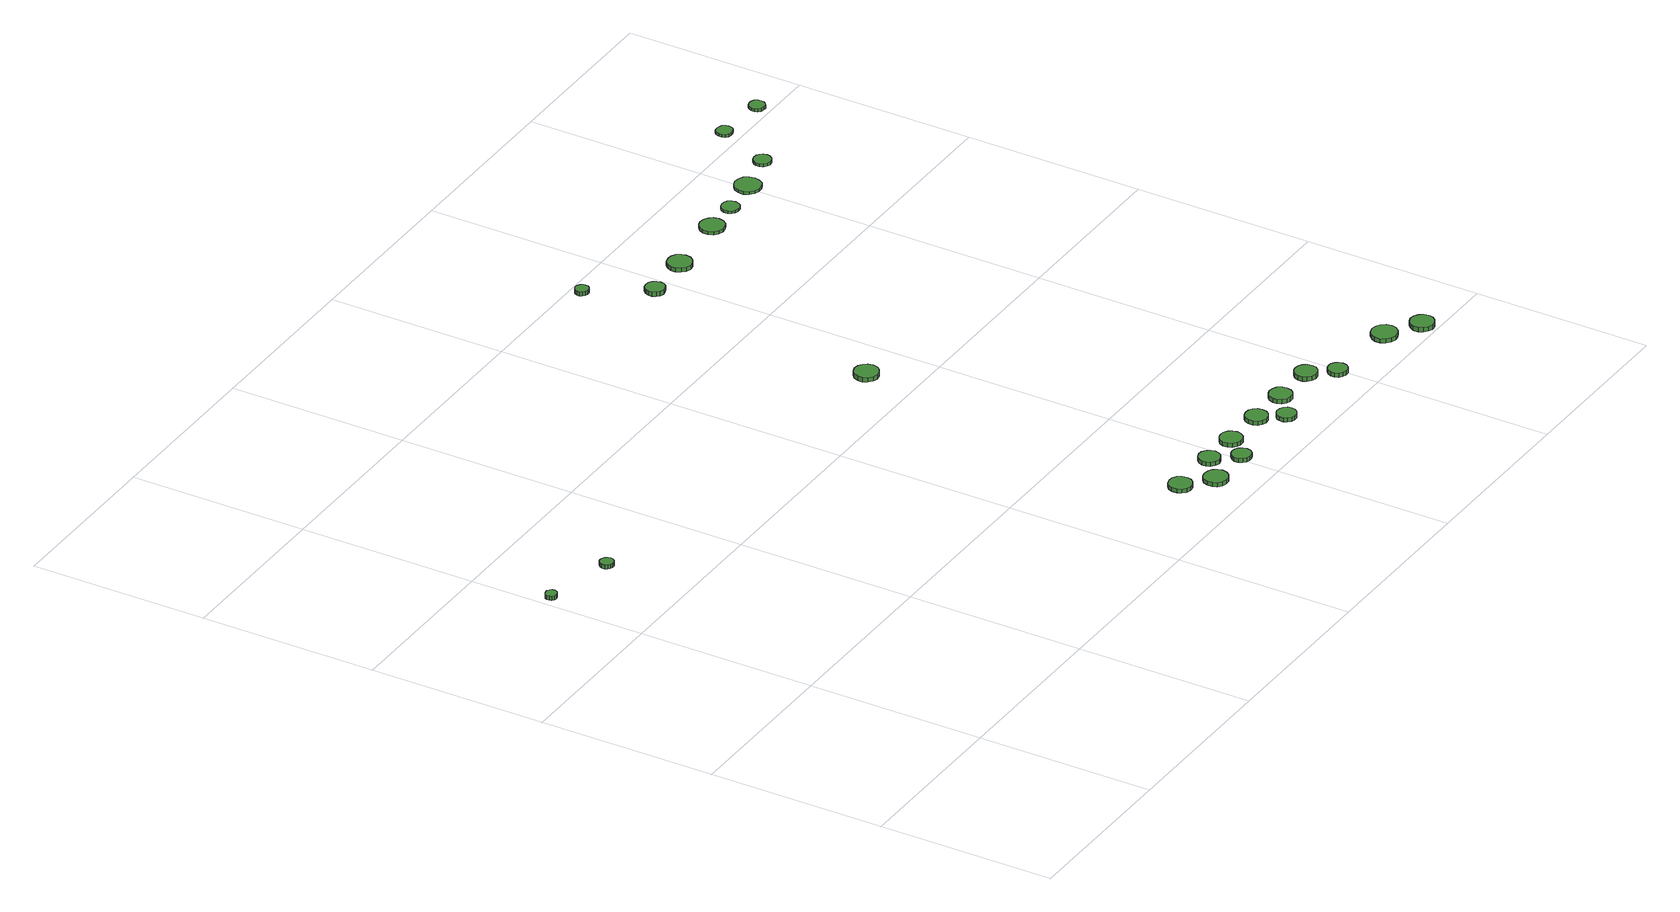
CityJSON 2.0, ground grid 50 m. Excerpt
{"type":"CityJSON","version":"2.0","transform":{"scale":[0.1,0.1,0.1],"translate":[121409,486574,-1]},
"CityObjects":{
"tree1":{"type":"SolitaryVegetationObject","attributes":{"function":"something"},"geometry":[{"type":"MultiSurface","lod":"1","boundaries":[[[0,1,2,3,4,5,6,7,8,9,10,11,12,13,14]],[[15,16,17,18,19,20,21,22,23,24,25,26,27,28,29]],[[0,29,28,1]],[[1,28,27,2]],[[2,27,26,3]],[[3,26,25,4]],[[4,25,24,5]],[[5,24,23,6]],[[6,23,22,7]],[[7,22,21,8]],[[8,21,20,9]],[[9,20,19,10]],[[10,19,18,11]],[[11,18,17,12]],[[12,17,16,13]],[[13,16,15,14]],[[14,15,29,0]]]}]},
"tree2":{"type":"SolitaryVegetationObject","attributes":{"function":"something"},"geometry":[{"type":"MultiSurface","lod":"1","boundaries":[[[30,31,32,33,34,35,36,37,38,39,40,41,42,43,44]],[[45,46,47,48,49,50,51,52,53,54,55,56,57,58,59]],[[30,59,58,31]],[[31,58,57,32]],[[32,57,56,33]],[[33,56,55,34]],[[34,55,54,35]],[[35,54,53,36]],[[36,53,52,37]],[[37,52,51,38]],[[38,51,50,39]],[[39,50,49,40]],[[40,49,48,41]],[[41,48,47,42]],[[42,47,46,43]],[[43,46,45,44]],[[44,45,59,30]]]}]},
"tree3":{"type":"SolitaryVegetationObject","attributes":{"function":"something"},"geometry":[{"type":"MultiSurface","lod":"1","boundaries":[[[60,61,62,63,64,65,66,67,68,69,70,71,72,73,74]],[[75,76,77,78,79,80,81,82,83,84,85,86,87,88,89]],[[60,89,88,61]],[[61,88,87,62]],[[62,87,86,63]],[[63,86,85,64]],[[64,85,84,65]],[[65,84,83,66]],[[66,83,82,67]],[[67,82,81,68]],[[68,81,80,69]],[[69,80,79,70]],[[70,79,78,71]],[[71,78,77,72]],[[72,77,76,73]],[[73,76,75,74]],[[74,75,89,60]]]}]},
"tree4":{"type":"SolitaryVegetationObject","attributes":{"function":"something"},"geometry":[{"type":"MultiSurface","lod":"1","boundaries":[[[90,91,92,93,94,95,96,97,98,99,100,101,102,103,104]],[[105,106,107,108,109,110,111,112,113,114,115,116,117,118,119]],[[90,119,118,91]],[[91,118,117,92]],[[92,117,116,93]],[[93,116,115,94]],[[94,115,114,95]],[[95,114,113,96]],[[96,113,112,97]],[[97,112,111,98]],[[98,111,110,99]],[[99,110,109,100]],[[100,109,108,101]],[[101,108,107,102]],[[102,107,106,103]],[[103,106,105,104]],[[104,105,119,90]]]}]},
"tree5":{"type":"SolitaryVegetationObject","attributes":{"function":"something"},"geometry":[{"type":"MultiSurface","lod":"1","boundaries":[[[120,121,122,123,124,125,126,127,128,129,130,131,132,133,134]],[[135,136,137,138,139,140,141,142,143,144,145,146,147,148,149]],[[120,149,148,121]],[[121,148,147,122]],[[122,147,146,123]],[[123,146,145,124]],[[124,145,144,125]],[[125,144,143,126]],[[126,143,142,127]],[[127,142,141,128]],[[128,141,140,129]],[[129,140,139,130]],[[130,139,138,131]],[[131,138,137,132]],[[132,137,136,133]],[[133,136,135,134]],[[134,135,149,120]]]}]},
"tree6":{"type":"SolitaryVegetationObject","attributes":{"function":"something"},"geometry":[{"type":"MultiSurface","lod":"1","boundaries":[[[150,151,152,153,154,155,156,157,158,159,160,161,162,163,164]],[[165,166,167,168,169,170,171,172,173,174,175,176,177,178,179]],[[150,179,178,151]],[[151,178,177,152]],[[152,177,176,153]],[[153,176,175,154]],[[154,175,174,155]],[[155,174,173,156]],[[156,173,172,157]],[[157,172,171,158]],[[158,171,170,159]],[[159,170,169,160]],[[160,169,168,161]],[[161,168,167,162]],[[162,167,166,163]],[[163,166,165,164]],[[164,165,179,150]]]}]},
"tree7":{"type":"SolitaryVegetationObject","attributes":{"function":"something"},"geometry":[{"type":"MultiSurface","lod":"1","boundaries":[[[180,181,182,183,184,185,186,187,188,189,190,191,192,193,194]],[[195,196,197,198,199,200,201,202,203,204,205,206,207,208,209]],[[180,209,208,181]],[[181,208,207,182]],[[182,207,206,183]],[[183,206,205,184]],[[184,205,204,185]],[[185,204,203,186]],[[186,203,202,187]],[[187,202,201,188]],[[188,201,200,189]],[[189,200,199,190]],[[190,199,198,191]],[[191,198,197,192]],[[192,197,196,193]],[[193,196,195,194]],[[194,195,209,180]]]}]},
"tree8":{"type":"SolitaryVegetationObject","attributes":{"function":"something"},"geometry":[{"type":"MultiSurface","lod":"1","boundaries":[[[210,211,212,213,214,215,216,217,218,219,220,221,222,223,224]],[[225,226,227,228,229,230,231,232,233,234,235,236,237,238,239]],[[210,239,238,211]],[[211,238,237,212]],[[212,237,236,213]],[[213,236,235,214]],[[214,235,234,215]],[[215,234,233,216]],[[216,233,232,217]],[[217,232,231,218]],[[218,231,230,219]],[[219,230,229,220]],[[220,229,228,221]],[[221,228,227,222]],[[222,227,226,223]],[[223,226,225,224]],[[224,225,239,210]]]}]},
"tree9":{"type":"SolitaryVegetationObject","attributes":{"function":"something"},"geometry":[{"type":"MultiSurface","lod":"1","boundaries":[[[240,241,242,243,244,245,246,247,248,249,250,251,252,253,254]],[[255,256,257,258,259,260,261,262,263,264,265,266,267,268,269]],[[240,269,268,241]],[[241,268,267,242]],[[242,267,266,243]],[[243,266,265,244]],[[244,265,264,245]],[[245,264,263,246]],[[246,263,262,247]],[[247,262,261,248]],[[248,261,260,249]],[[249,260,259,250]],[[250,259,258,251]],[[251,258,257,252]],[[252,257,256,253]],[[253,256,255,254]],[[254,255,269,240]]]}]},
"tree10":{"type":"SolitaryVegetationObject","attributes":{"function":"something"},"geometry":[{"type":"MultiSurface","lod":"1","boundaries":[[[270,271,272,273,274,275,276,277,278,279,280,281,282,283,284]],[[285,286,287,288,289,290,291,292,293,294,295,296,297,298,299]],[[270,299,298,271]],[[271,298,297,272]],[[272,297,296,273]],[[273,296,295,274]],[[274,295,294,275]],[[275,294,293,276]],[[276,293,292,277]],[[277,292,291,278]],[[278,291,290,279]],[[279,290,289,280]],[[280,289,288,281]],[[281,288,287,282]],[[282,287,286,283]],[[283,286,285,284]],[[284,285,299,270]]]}]},
"tree11":{"type":"SolitaryVegetationObject","attributes":{"function":"something"},"geometry":[{"type":"MultiSurface","lod":"1","boundaries":[[[300,301,302,303,304,305,306,307,308,309,310,311,312,313,314]],[[315,316,317,318,319,320,321,322,323,324,325,326,327,328,329]],[[300,329,328,301]],[[301,328,327,302]],[[302,327,326,303]],[[303,326,325,304]],[[304,325,324,305]],[[305,324,323,306]],[[306,323,322,307]],[[307,322,321,308]],[[308,321,320,309]],[[309,320,319,310]],[[310,319,318,311]],[[311,318,317,312]],[[312,317,316,313]],[[313,316,315,314]],[[314,315,329,300]]]}]},
"tree12":{"type":"SolitaryVegetationObject","attributes":{"function":"something"},"geometry":[{"type":"MultiSurface","lod":"1","boundaries":[[[330,331,332,333,334,335,336,337,338,339,340,341,342,343,344]],[[345,346,347,348,349,350,351,352,353,354,355,356,357,358,359]],[[330,359,358,331]],[[331,358,357,332]],[[332,357,356,333]],[[333,356,355,334]],[[334,355,354,335]],[[335,354,353,336]],[[336,353,352,337]],[[337,352,351,338]],[[338,351,350,339]],[[339,350,349,340]],[[340,349,348,341]],[[341,348,347,342]],[[342,347,346,343]],[[343,346,345,344]],[[344,345,359,330]]]}]},
"tree13":{"type":"SolitaryVegetationObject","attributes":{"function":"something"},"geometry":[{"type":"MultiSurface","lod":"1","boundaries":[[[360,361,362,363,364,365,366,367,368,369,370,371,372,373,374]],[[375,376,377,378,379,380,381,382,383,384,385,386,387,388,389]],[[360,389,388,361]],[[361,388,387,362]],[[362,387,386,363]],[[363,386,385,364]],[[364,385,384,365]],[[365,384,383,366]],[[366,383,382,367]],[[367,382,381,368]],[[368,381,380,369]],[[369,380,379,370]],[[370,379,378,371]],[[371,378,377,372]],[[372,377,376,373]],[[373,376,375,374]],[[374,375,389,360]]]}]},
"tree14":{"type":"SolitaryVegetationObject","attributes":{"function":"something"},"geometry":[{"type":"MultiSurface","lod":"1","boundaries":[[[390,391,392,393,394,395,396,397,398,399,400,401,402,403,404]],[[405,406,407,408,409,410,411,412,413,414,415,416,417,418,419]],[[390,419,418,391]],[[391,418,417,392]],[[392,417,416,393]],[[393,416,415,394]],[[394,415,414,395]],[[395,414,413,396]],[[396,413,412,397]],[[397,412,411,398]],[[398,411,410,399]],[[399,410,409,400]],[[400,409,408,401]],[[401,408,407,402]],[[402,407,406,403]],[[403,406,405,404]],[[404,405,419,390]]]}]},
"tree15":{"type":"SolitaryVegetationObject","attributes":{"function":"something"},"geometry":[{"type":"MultiSurface","lod":"1","boundaries":[[[420,421,422,423,424,425,426,427,428,429,430,431,432,433,434]],[[435,436,437,438,439,440,441,442,443,444,445,446,447,448,449]],[[420,449,448,421]],[[421,448,447,422]],[[422,447,446,423]],[[423,446,445,424]],[[424,445,444,425]],[[425,444,443,426]],[[426,443,442,427]],[[427,442,441,428]],[[428,441,440,429]],[[429,440,439,430]],[[430,439,438,431]],[[431,438,437,432]],[[432,437,436,433]],[[433,436,435,434]],[[434,435,449,420]]]}]},
"tree16":{"type":"SolitaryVegetationObject","attributes":{"function":"something"},"geometry":[{"type":"MultiSurface","lod":"1","boundaries":[[[450,451,452,453,454,455,456,457,458,459,460,461,462,463,464]],[[465,466,467,468,469,470,471,472,473,474,475,476,477,478,479]],[[450,479,478,451]],[[451,478,477,452]],[[452,477,476,453]],[[453,476,475,454]],[[454,475,474,455]],[[455,474,473,456]],[[456,473,472,457]],[[457,472,471,458]],[[458,471,470,459]],[[459,470,469,460]],[[460,469,468,461]],[[461,468,467,462]],[[462,467,466,463]],[[463,466,465,464]],[[464,465,479,450]]]}]},
"tree17":{"type":"SolitaryVegetationObject","attributes":{"function":"something"},"geometry":[{"type":"MultiSurface","lod":"1","boundaries":[[[480,481,482,483,484,485,486,487,488,489,490,491,492,493,494]],[[495,496,497,498,499,500,501,502,503,504,505,506,507,508,509]],[[480,509,508,481]],[[481,508,507,482]],[[482,507,506,483]],[[483,506,505,484]],[[484,505,504,485]],[[485,504,503,486]],[[486,503,502,487]],[[487,502,501,488]],[[488,501,500,489]],[[489,500,499,490]],[[490,499,498,491]],[[491,498,497,492]],[[492,497,496,493]],[[493,496,495,494]],[[494,495,509,480]]]}]},
"tree18":{"type":"SolitaryVegetationObject","attributes":{"function":"something"},"geometry":[{"type":"MultiSurface","lod":"1","boundaries":[[[510,511,512,513,514,515,516,517,518,519,520,521,522,523,524]],[[525,526,527,528,529,530,531,532,533,534,535,536,537,538,539]],[[510,539,538,511]],[[511,538,537,512]],[[512,537,536,513]],[[513,536,535,514]],[[514,535,534,515]],[[515,534,533,516]],[[516,533,532,517]],[[517,532,531,518]],[[518,531,530,519]],[[519,530,529,520]],[[520,529,528,521]],[[521,528,527,522]],[[522,527,526,523]],[[523,526,525,524]],[[524,525,539,510]]]}]},
"tree19":{"type":"SolitaryVegetationObject","attributes":{"function":"something"},"geometry":[{"type":"MultiSurface","lod":"1","boundaries":[[[540,541,542,543,544,545,546,547,548,549,550,551,552,553,554]],[[555,556,557,558,559,560,561,562,563,564,565,566,567,568,569]],[[540,569,568,541]],[[541,568,567,542]],[[542,567,566,543]],[[543,566,565,544]],[[544,565,564,545]],[[545,564,563,546]],[[546,563,562,547]],[[547,562,561,548]],[[548,561,560,549]],[[549,560,559,550]],[[550,559,558,551]],[[551,558,557,552]],[[552,557,556,553]],[[553,556,555,554]],[[554,555,569,540]]]}]},
"tree20":{"type":"SolitaryVegetationObject","attributes":{"function":"something"},"geometry":[{"type":"MultiSurface","lod":"1","boundaries":[[[570,571,572,573,574,575,576,577,578,579,580,581,582,583,584]],[[585,586,587,588,589,590,591,592,593,594,595,596,597,598,599]],[[570,599,598,571]],[[571,598,597,572]],[[572,597,596,573]],[[573,596,595,574]],[[574,595,594,575]],[[575,594,593,576]],[[576,593,592,577]],[[577,592,591,578]],[[578,591,590,579]],[[579,590,589,580]],[[580,589,588,581]],[[581,588,587,582]],[[582,587,586,583]],[[583,586,585,584]],[[584,585,599,570]]]}]},
"tree21":{"type":"SolitaryVegetationObject","attributes":{"function":"something"},"geometry":[{"type":"MultiSurface","lod":"1","boundaries":[[[600,601,602,603,604,605,606,607,608,609,610,611,612,613,614]],[[615,616,617,618,619,620,621,622,623,624,625,626,627,628,629]],[[600,629,628,601]],[[601,628,627,602]],[[602,627,626,603]],[[603,626,625,604]],[[604,625,624,605]],[[605,624,623,606]],[[606,623,622,607]],[[607,622,621,608]],[[608,621,620,609]],[[609,620,619,610]],[[610,619,618,611]],[[611,618,617,612]],[[612,617,616,613]],[[613,616,615,614]],[[614,615,629,600]]]}]},
"tree22":{"type":"SolitaryVegetationObject","attributes":{"function":"something"},"geometry":[{"type":"MultiSurface","lod":"1","boundaries":[[[630,631,632,633,634,635,636,637,638,639,640,641,642,643,644]],[[645,646,647,648,649,650,651,652,653,654,655,656,657,658,659]],[[630,659,658,631]],[[631,658,657,632]],[[632,657,656,633]],[[633,656,655,634]],[[634,655,654,635]],[[635,654,653,636]],[[636,653,652,637]],[[637,652,651,638]],[[638,651,650,639]],[[639,650,649,640]],[[640,649,648,641]],[[641,648,647,642]],[[642,647,646,643]],[[643,646,645,644]],[[644,645,659,630]]]}]},
"tree23":{"type":"SolitaryVegetationObject","attributes":{"function":"something"},"geometry":[{"type":"MultiSurface","lod":"1","boundaries":[[[660,661,662,663,664,665,666,667,668,669,670,671,672,673,674]],[[675,676,677,678,679,680,681,682,683,684,685,686,687,688,689]],[[660,689,688,661]],[[661,688,687,662]],[[662,687,686,663]],[[663,686,685,664]],[[664,685,684,665]],[[665,684,683,666]],[[666,683,682,667]],[[667,682,681,668]],[[668,681,680,669]],[[669,680,679,670]],[[670,679,678,671]],[[671,678,677,672]],[[672,677,676,673]],[[673,676,675,674]],[[674,675,689,660]]]}]},
"tree24":{"type":"SolitaryVegetationObject","attributes":{"function":"something"},"geometry":[{"type":"MultiSurface","lod":"1","boundaries":[[[690,691,692,693,694,695,696,697,698,699,700,701,702,703,704]],[[705,706,707,708,709,710,711,712,713,714,715,716,717,718,719]],[[690,719,718,691]],[[691,718,717,692]],[[692,717,716,693]],[[693,716,715,694]],[[694,715,714,695]],[[695,714,713,696]],[[696,713,712,697]],[[697,712,711,698]],[[698,711,710,699]],[[699,710,709,700]],[[700,709,708,701]],[[701,708,707,702]],[[702,707,706,703]],[[703,706,705,704]],[[704,705,719,690]]]}]}
},
"vertices":[
[38,1278,31],[37,1285,31],[33,1290,31],[27,1294,31],[20,1294,31],[14,1292,31],[9,1288,31],[6,1282,31],[6,1275,31],[9,1269,31],[14,1265,31],[20,1263,31],[27,1263,31],[33,1267,31],[37,1272,31],[37,1272,19],[33,1267,19],[27,1263,19],[20,1263,19],[14,1265,19],[9,1269,19],[6,1275,19],[6,1282,19],[9,1288,19],[14,1292,19],[20,1294,19],[27,1294,19],[33,1290,19],[37,1285,19],[38,1278,19],
[255,1240,24],[254,1248,24],[249,1254,24],[242,1258,24],[234,1259,24],[227,1257,24],[221,1251,24],[218,1244,24],[218,1236,24],[221,1229,24],[227,1224,24],[234,1221,24],[242,1222,24],[249,1226,24],[254,1233,24],[254,1233,12],[249,1226,12],[242,1222,12],[234,1221,12],[227,1224,12],[221,1229,12],[218,1236,12],[218,1244,12],[221,1251,12],[227,1257,12],[234,1259,12],[242,1258,12],[249,1254,12],[254,1248,12],[255,1240,12],
[1342,177,19],[1339,190,19],[1332,201,19],[1320,208,19],[1307,209,19],[1294,205,19],[1284,196,19],[1279,184,19],[1279,170,19],[1284,158,19],[1294,149,19],[1307,145,19],[1320,147,19],[1332,153,19],[1339,164,19],[1339,164,8],[1332,153,8],[1320,147,8],[1307,145,8],[1294,149,8],[1284,158,8],[1279,170,8],[1279,184,8],[1284,196,8],[1294,205,8],[1307,209,8],[1320,208,8],[1332,201,8],[1339,190,8],[1342,177,8],
[1415,114,21],[1412,128,21],[1404,139,21],[1392,145,21],[1378,147,21],[1365,143,21],[1355,134,21],[1350,121,21],[1350,107,21],[1355,95,21],[1365,86,21],[1378,82,21],[1392,83,21],[1404,90,21],[1412,101,21],[1412,101,9],[1404,90,9],[1392,83,9],[1378,82,9],[1365,86,9],[1355,95,9],[1350,107,9],[1350,121,9],[1355,134,9],[1365,143,9],[1378,147,9],[1392,145,9],[1404,139,9],[1412,128,9],[1415,114,9],
[1486,177,21],[1483,189,21],[1476,199,21],[1465,206,21],[1453,207,21],[1441,203,21],[1432,195,21],[1427,183,21],[1427,171,21],[1432,160,21],[1441,151,21],[1453,147,21],[1465,149,21],[1476,155,21],[1483,165,21],[1483,165,9],[1476,155,9],[1465,149,9],[1453,147,9],[1441,151,9],[1432,160,9],[1427,171,9],[1427,183,9],[1432,195,9],[1441,203,9],[1453,207,9],[1465,206,9],[1476,199,9],[1483,189,9],[1486,177,9],
[1534,112,23],[1532,123,23],[1525,132,23],[1516,138,23],[1504,139,23],[1494,136,23],[1486,128,23],[1481,118,23],[1481,107,23],[1486,97,23],[1494,89,23],[1504,86,23],[1516,87,23],[1525,92,23],[1532,101,23],[1532,101,11],[1525,92,11],[1516,87,11],[1504,86,11],[1494,89,11],[1486,97,11],[1481,107,11],[1481,118,11],[1486,128,11],[1494,136,11],[1504,139,11],[1516,138,11],[1525,132,11],[1532,123,11],[1534,112,11],
[1595,176,21],[1592,189,21],[1585,199,21],[1574,206,21],[1561,207,21],[1549,203,21],[1539,195,21],[1534,183,21],[1534,170,21],[1539,158,21],[1549,150,21],[1561,146,21],[1574,147,21],[1585,153,21],[1592,164,21],[1592,164,9],[1585,153,9],[1574,147,9],[1561,146,9],[1549,150,9],[1539,158,9],[1534,170,9],[1534,183,9],[1539,195,9],[1549,203,9],[1561,207,9],[1574,206,9],[1585,199,9],[1592,189,9],[1595,176,9],
[1404,1139,22],[1401,1153,22],[1393,1164,22],[1381,1171,22],[1367,1173,22],[1354,1168,22],[1343,1159,22],[1337,1146,22],[1337,1132,22],[1343,1119,22],[1354,1110,22],[1367,1106,22],[1381,1107,22],[1393,1114,22],[1401,1125,22],[1401,1125,9],[1393,1114,9],[1381,1107,9],[1367,1106,9],[1354,1110,9],[1343,1119,9],[1337,1132,9],[1337,1146,9],[1343,1159,9],[1354,1168,9],[1367,1173,9],[1381,1171,9],[1393,1164,9],[1401,1153,9],[1404,1139,9],
[1720,176,21],[1718,188,21],[1710,199,21],[1699,205,21],[1686,206,21],[1674,202,21],[1664,194,21],[1659,182,21],[1659,169,21],[1664,157,21],[1674,149,21],[1686,145,21],[1699,146,21],[1710,153,21],[1718,163,21],[1718,163,9],[1710,153,9],[1699,146,9],[1686,145,9],[1674,149,9],[1664,157,9],[1659,169,9],[1659,182,9],[1664,194,9],[1674,202,9],[1686,206,9],[1699,205,9],[1710,199,9],[1718,188,9],[1720,176,9],
[1761,113,24],[1759,124,24],[1752,133,24],[1742,138,24],[1731,140,24],[1721,136,24],[1712,129,24],[1708,119,24],[1708,107,24],[1712,97,24],[1721,90,24],[1731,86,24],[1742,87,24],[1752,93,24],[1759,102,24],[1759,102,12],[1752,93,12],[1742,87,12],[1731,86,12],[1721,90,12],[1712,97,12],[1708,107,12],[1708,119,12],[1712,129,12],[1721,136,12],[1731,140,12],[1742,138,12],[1752,133,12],[1759,124,12],[1761,113,12],
[1841,175,22],[1838,187,22],[1831,198,22],[1820,204,22],[1807,206,22],[1795,202,22],[1785,193,22],[1780,181,22],[1780,168,22],[1785,157,22],[1795,148,22],[1807,144,22],[1820,145,22],[1831,152,22],[1838,162,22],[1838,162,9],[1831,152,9],[1820,145,9],[1807,144,9],[1795,148,9],[1785,157,9],[1780,168,9],[1780,181,9],[1785,193,9],[1795,202,9],[1807,206,9],[1820,204,9],[1831,198,9],[1838,187,9],[1841,175,9],
[1368,1967,22],[1367,1975,22],[1362,1981,22],[1355,1985,22],[1348,1986,22],[1340,1983,22],[1334,1978,22],[1331,1971,22],[1331,1963,22],[1334,1956,22],[1340,1951,22],[1348,1948,22],[1355,1949,22],[1362,1953,22],[1367,1959,22],[1367,1959,10],[1362,1953,10],[1355,1949,10],[1348,1948,10],[1340,1951,10],[1334,1956,10],[1331,1963,10],[1331,1971,10],[1334,1978,10],[1340,1983,10],[1348,1986,10],[1355,1985,10],[1362,1981,10],[1367,1975,10],[1368,1967,10],
[1966,174,23],[1964,187,23],[1956,197,23],[1945,203,23],[1932,205,23],[1920,201,23],[1910,192,23],[1905,180,23],[1905,167,23],[1910,156,23],[1920,147,23],[1932,143,23],[1945,144,23],[1956,151,23],[1964,161,23],[1964,161,10],[1956,151,10],[1945,144,10],[1932,143,10],[1920,147,10],[1910,156,10],[1905,167,10],[1905,180,10],[1910,192,10],[1920,201,10],[1932,205,10],[1945,203,10],[1956,197,10],[1964,187,10],[1966,174,10],
[1473,1807,25],[1471,1818,25],[1464,1827,25],[1455,1833,25],[1444,1834,25],[1433,1831,25],[1425,1823,25],[1420,1813,25],[1420,1802,25],[1425,1792,25],[1433,1784,25],[1444,1781,25],[1455,1782,25],[1464,1787,25],[1471,1796,25],[1471,1796,12],[1464,1787,12],[1455,1782,12],[1444,1781,12],[1433,1784,12],[1425,1792,12],[1420,1802,12],[1420,1813,12],[1425,1823,12],[1433,1831,12],[1444,1834,12],[1455,1833,12],[1464,1827,12],[1471,1818,12],[1473,1807,12],
[2014,110,24],[2012,121,24],[2005,130,24],[1996,136,24],[1985,137,24],[1974,133,24],[1966,126,24],[1961,116,24],[1961,105,24],[1966,94,24],[1974,87,24],[1985,83,24],[1996,85,24],[2005,90,24],[2012,99,24],[2012,99,12],[2005,90,12],[1996,85,12],[1985,83,12],[1974,87,12],[1966,94,12],[1961,105,12],[1961,116,12],[1966,126,12],[1974,133,12],[1985,137,12],[1996,136,12],[2005,130,12],[2012,121,12],[2014,110,12],
[1627,1821,19],[1624,1834,19],[1616,1846,19],[1603,1853,19],[1590,1854,19],[1576,1850,19],[1566,1841,19],[1560,1828,19],[1560,1814,19],[1566,1801,19],[1576,1792,19],[1590,1787,19],[1603,1789,19],[1616,1796,19],[1624,1807,19],[1624,1807,7],[1616,1796,7],[1603,1789,7],[1590,1787,7],[1576,1792,7],[1566,1801,7],[1560,1814,7],[1560,1828,7],[1566,1841,7],[1576,1850,7],[1590,1854,7],[1603,1853,7],[1616,1846,7],[1624,1834,7],[1627,1821,7],
[2233,95,25],[2230,110,25],[2221,122,25],[2208,129,25],[2193,131,25],[2179,126,25],[2168,116,25],[2162,103,25],[2162,88,25],[2168,75,25],[2179,65,25],[2193,60,25],[2208,62,25],[2221,69,25],[2230,81,25],[2230,81,13],[2221,69,13],[2208,62,13],[2193,60,13],[2179,65,13],[2168,75,13],[2162,88,13],[2162,103,13],[2168,116,13],[2179,126,13],[2193,131,13],[2208,129,13],[2221,122,13],[2230,110,13],[2233,95,13],
[2322,38,26],[2319,51,26],[2311,62,26],[2299,69,26],[2286,71,26],[2273,66,26],[2263,57,26],[2257,45,26],[2257,31,26],[2263,19,26],[2273,10,26],[2286,5,26],[2299,7,26],[2311,14,26],[2319,25,26],[2319,25,13],[2311,14,13],[2299,7,13],[2286,5,13],[2273,10,13],[2263,19,13],[2257,31,13],[2257,45,13],[2263,57,13],[2273,66,13],[2286,71,13],[2299,69,13],[2311,62,13],[2319,51,13],[2322,38,13],
[1827,1842,16],[1824,1856,16],[1815,1867,16],[1803,1874,16],[1788,1876,16],[1775,1872,16],[1764,1862,16],[1758,1849,16],[1758,1835,16],[1764,1821,16],[1775,1812,16],[1788,1807,16],[1803,1809,16],[1815,1816,16],[1824,1828,16],[1824,1828,7],[1815,1816,7],[1803,1809,7],[1788,1807,7],[1775,1812,7],[1764,1821,7],[1758,1835,7],[1758,1849,7],[1764,1862,7],[1775,1872,7],[1788,1876,7],[1803,1874,7],[1815,1867,7],[1824,1856,7],[1827,1842,7],
[1922,1849,14],[1919,1859,14],[1913,1868,14],[1904,1873,14],[1894,1874,14],[1884,1871,14],[1876,1864,14],[1872,1854,14],[1872,1843,14],[1876,1834,14],[1884,1827,14],[1894,1824,14],[1904,1825,14],[1913,1830,14],[1919,1838,14],[1919,1838,7],[1913,1830,7],[1904,1825,7],[1894,1824,7],[1884,1827,7],[1876,1834,7],[1872,1843,7],[1872,1854,7],[1876,1864,7],[1884,1871,7],[1894,1874,7],[1904,1873,7],[1913,1868,7],[1919,1859,7],[1922,1849,7],
[2045,1864,15],[2041,1878,15],[2033,1891,15],[2019,1898,15],[2004,1900,15],[1990,1895,15],[1979,1885,15],[1972,1871,15],[1972,1856,15],[1979,1842,15],[1990,1832,15],[2004,1827,15],[2019,1829,15],[2033,1836,15],[2041,1849,15],[2041,1849,7],[2033,1836,7],[2019,1829,7],[2004,1827,7],[1990,1832,7],[1979,1842,7],[1972,1856,7],[1972,1871,7],[1979,1885,7],[1990,1895,7],[2004,1900,7],[2019,1898,7],[2033,1891,7],[2041,1878,7],[2045,1864,7],
[2158,1894,15],[2156,1904,15],[2149,1912,15],[2141,1917,15],[2130,1918,15],[2121,1915,15],[2113,1908,15],[2109,1899,15],[2109,1889,15],[2113,1879,15],[2121,1873,15],[2130,1869,15],[2141,1870,15],[2149,1876,15],[2156,1884,15],[2156,1884,7],[2149,1876,7],[2141,1870,7],[2130,1869,7],[2121,1873,7],[2113,1879,7],[2109,1889,7],[2109,1899,7],[2113,1908,7],[2121,1915,7],[2130,1918,7],[2141,1917,7],[2149,1912,7],[2156,1904,7],[2158,1894,7],
[2228,2048,15],[2226,2057,15],[2221,2065,15],[2212,2069,15],[2203,2070,15],[2194,2068,15],[2187,2061,15],[2184,2053,15],[2184,2043,15],[2187,2035,15],[2194,2029,15],[2203,2026,15],[2212,2027,15],[2221,2031,15],[2226,2039,15],[2226,2039,7],[2221,2031,7],[2212,2027,7],[2203,2026,7],[2194,2029,7],[2187,2035,7],[2184,2043,7],[2184,2053,7],[2187,2061,7],[2194,2068,7],[2203,2070,7],[2212,2069,7],[2221,2065,7],[2226,2057,7],[2228,2048,7],
[2376,2039,15],[2374,2048,15],[2369,2056,15],[2361,2060,15],[2352,2061,15],[2343,2058,15],[2336,2052,15],[2333,2044,15],[2333,2035,15],[2336,2026,15],[2343,2020,15],[2352,2018,15],[2361,2018,15],[2369,2023,15],[2374,2030,15],[2374,2030,7],[2369,2023,7],[2361,2018,7],[2352,2018,7],[2343,2020,7],[2336,2026,7],[2333,2035,7],[2333,2044,7],[2336,2052,7],[2343,2058,7],[2352,2061,7],[2361,2060,7],[2369,2056,7],[2374,2048,7],[2376,2039,7]
]}
